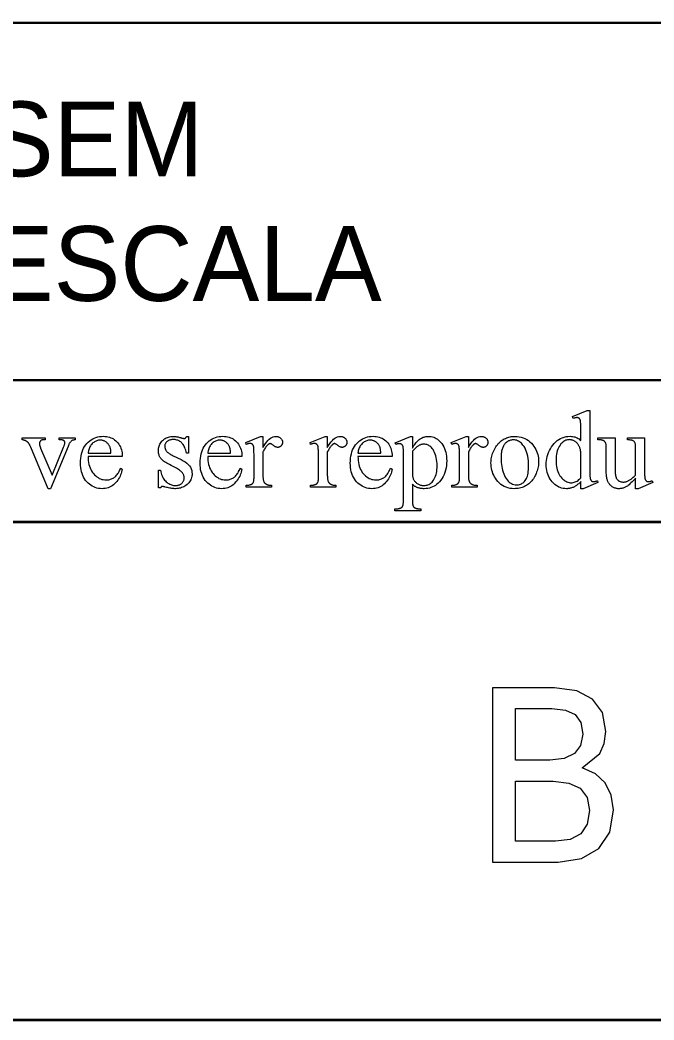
# Model space of a CAD drawing. Extents: x 0 to 297, y 0 to 210.
# Drawn here: x 179.79 to 192.5, y 0 to 20.07 of the extents above; entities that cross this region are included whole.
import ezdxf

# ---------------------------------------------------------------- set-up
doc = ezdxf.new("R2010")
doc.units = 0

msp = doc.modelspace()

# ---------------------------------------------------------------- linework, layer by layer
at = {"color": 7, "lineweight": 35}
for p, q in [((162, 20), (286.882111, 20.066713)), ((162, 12.832358), (286.882111, 12.899072)), ((10, 10), (287, 10)), ((97, 10), (287, 10)), ((296.999512, 0.000561), (0.00002, 0.000561))]:
    msp.add_line(p, q, dxfattribs=at)
at = {"color": 7, "lineweight": 13}
for points in [[(191.033966, 10.803456), (191.019516, 10.788743), (191.005112, 10.774884), (190.990784, 10.76188), (190.976517, 10.749729), (190.962326, 10.738433), (190.948181, 10.727992), (190.934113, 10.718405), (190.92012, 10.709672), (190.906174, 10.701793), (190.892303, 10.694769), (190.878342, 10.688501), (190.864182, 10.682895), (190.849792, 10.677947), (190.83519, 10.673658), (190.820374, 10.670031), (190.805344, 10.667062), (190.7901, 10.664753), (190.774628, 10.663103), (190.758957, 10.662114), (190.743057, 10.661784), (190.711029, 10.663141), (190.67981, 10.667213), (190.649414, 10.673999), (190.619858, 10.6835), (190.59111, 10.695715), (190.563187, 10.710645), (190.536087, 10.728289), (190.509796, 10.748648), (190.484344, 10.771721), (190.459717, 10.797508), (190.436691, 10.825427), (190.416107, 10.854892), (190.397934, 10.885902), (190.382187, 10.91846), (190.368866, 10.952564), (190.357971, 10.988215), (190.349487, 11.025413), (190.34343, 11.064156), (190.339798, 11.104446), (190.338593, 11.146283), (190.33992, 11.188531), (190.343948, 11.230054), (190.350647, 11.270852), (190.360046, 11.310926), (190.372116, 11.350275), (190.386856, 11.3889), (190.404297, 11.4268), (190.424408, 11.463976), (190.447205, 11.500427), (190.472687, 11.536153), (190.500275, 11.569749), (190.529404, 11.599809), (190.560059, 11.626331), (190.592255, 11.649319), (190.625992, 11.668769), (190.661255, 11.684683), (190.698059, 11.69706), (190.736389, 11.705901), (190.776276, 11.711205), (190.817673, 11.712974), (190.843399, 11.712141), (190.868195, 11.709642), (190.892105, 11.705479), (190.9151, 11.69965), (190.93718, 11.692156), (190.958359, 11.682995), (190.978622, 11.67217), (190.997986, 11.659678), (191.016434, 11.645522), (191.033966, 11.629701), (191.033966, 11.812469), (191.03389, 11.845119), (191.033646, 11.875151), (191.033234, 11.902566), (191.032669, 11.927364), (191.031937, 11.949545), (191.031052, 11.96911), (191.029999, 11.986055), (191.028778, 12.000385), (191.027405, 12.012097), (191.025864, 12.021193), (191.024139, 12.02873), (191.022247, 12.035771), (191.020172, 12.042314), (191.017899, 12.048359), (191.015442, 12.053907), (191.012817, 12.058958), (191.009995, 12.063511), (191.007004, 12.067566), (191.003815, 12.071124), (191.000443, 12.074184), (190.996902, 12.076856), (190.993179, 12.079247), (190.989288, 12.081355), (190.985214, 12.083182), (190.980972, 12.084729), (190.976563, 12.085995), (190.971985, 12.086979), (190.967224, 12.087682), (190.962296, 12.088103), (190.957184, 12.088243), (190.951385, 12.088071), (190.945206, 12.087552), (190.93866, 12.086687), (190.931747, 12.085476), (190.924469, 12.083918), (190.916824, 12.082015), (190.908813, 12.079765), (190.900421, 12.077169), (190.891678, 12.074228), (190.882568, 12.07094), (190.8685, 12.108792), (191.163742, 12.229917), (191.212418, 12.229917), (191.212418, 11.08464), (191.212494, 11.051173), (191.212738, 11.020421), (191.21315, 10.992384), (191.213715, 10.967062), (191.214447, 10.944453), (191.215332, 10.92456), (191.216385, 10.907381), (191.217606, 10.892916), (191.218979, 10.881166), (191.22052, 10.87213), (191.222244, 10.864684), (191.224152, 10.857703), (191.226273, 10.851188), (191.228577, 10.845137), (191.231064, 10.839551), (191.233765, 10.83443), (191.236649, 10.829774), (191.239731, 10.825583), (191.243011, 10.821858), (191.246475, 10.818598), (191.250107, 10.815721), (191.25386, 10.813147), (191.257721, 10.810876), (191.261703, 10.808908), (191.265808, 10.807241), (191.270035, 10.80588), (191.274384, 10.804819), (191.278839, 10.804062), (191.283417, 10.803608), (191.288116, 10.803456), (191.294159, 10.80364), (191.300568, 10.804193), (191.307388, 10.805111), (191.31459, 10.806398), (191.322174, 10.808053), (191.33017, 10.810076), (191.338531, 10.812466), (191.34729, 10.815223), (191.356445, 10.818349), (191.365982, 10.821842), (191.377884, 10.78399), (191.08371, 10.661784), (191.033966, 10.661784)], [(179.829926, 11.682693), (180.296051, 11.682693), (180.296051, 11.642678), (180.265762, 11.642678), (180.257538, 11.642472), (180.249695, 11.641856), (180.242264, 11.640829), (180.235229, 11.63939), (180.228592, 11.637541), (180.222351, 11.635281), (180.216522, 11.632609), (180.21109, 11.629527), (180.206055, 11.626034), (180.201416, 11.62213), (180.197205, 11.61788), (180.193436, 11.613348), (180.190109, 11.608536), (180.187225, 11.603442), (180.184784, 11.598067), (180.1828, 11.592411), (180.181244, 11.586473), (180.18013, 11.580256), (180.179474, 11.573756), (180.179245, 11.566975), (180.179474, 11.559264), (180.180161, 11.551272), (180.18129, 11.542999), (180.182877, 11.534445), (180.184921, 11.525609), (180.187424, 11.516492), (180.190369, 11.507094), (180.193787, 11.497415), (180.197647, 11.487454), (180.201965, 11.477213), (180.432312, 10.929989), (180.663742, 11.497761), (180.668472, 11.509582), (180.672699, 11.520818), (180.676437, 11.53147), (180.679672, 11.541539), (180.682404, 11.551023), (180.684647, 11.559924), (180.686386, 11.56824), (180.687622, 11.575973), (180.68837, 11.583121), (180.688629, 11.589686), (180.688538, 11.59266), (180.688278, 11.595526), (180.687836, 11.598284), (180.687241, 11.600933), (180.686462, 11.603475), (180.685501, 11.605908), (180.684387, 11.608233), (180.68309, 11.61045), (180.68161, 11.612559), (180.679962, 11.61456), (180.677521, 11.617702), (180.674957, 11.620638), (180.672241, 11.623368), (180.669418, 11.625894), (180.666443, 11.628213), (180.663361, 11.630327), (180.660141, 11.632236), (180.656784, 11.63394), (180.653305, 11.635438), (180.649689, 11.63673), (180.64563, 11.63786), (180.640823, 11.638871), (180.635254, 11.639764), (180.628922, 11.640536), (180.621841, 11.641191), (180.613998, 11.641726), (180.605408, 11.642142), (180.596039, 11.64244), (180.585938, 11.642618), (180.575073, 11.642678), (180.575073, 11.682693), (180.898422, 11.682693), (180.898422, 11.642678), (180.887527, 11.641672), (180.877319, 11.640386), (180.867798, 11.638817), (180.858978, 11.636968), (180.850845, 11.634837), (180.843399, 11.632425), (180.836655, 11.629733), (180.830597, 11.626759), (180.825226, 11.623504), (180.820557, 11.619967), (180.813065, 11.613046), (180.805725, 11.605259), (180.798523, 11.596607), (180.791489, 11.58709), (180.784607, 11.576708), (180.777863, 11.565461), (180.771271, 11.553349), (180.764847, 11.540371), (180.75856, 11.526528), (180.752426, 11.51182), (180.400955, 10.661784), (180.356613, 10.661784), (180.00296, 11.497761), (179.99823, 11.509111), (179.99353, 11.519801), (179.988892, 11.529832), (179.984283, 11.539203), (179.979721, 11.547915), (179.975189, 11.555965), (179.970718, 11.563357), (179.966278, 11.570089), (179.961899, 11.576162), (179.95755, 11.581575), (179.953094, 11.586576), (179.948425, 11.591416), (179.943497, 11.596094), (179.938339, 11.600609), (179.932938, 11.604961), (179.927307, 11.609153), (179.921432, 11.613181), (179.915329, 11.617047), (179.908981, 11.620751), (179.90239, 11.624293), (179.898361, 11.626229), (179.893616, 11.628143), (179.888153, 11.630035), (179.881973, 11.631907), (179.875092, 11.633756), (179.867477, 11.635584), (179.859161, 11.637389), (179.850128, 11.639174), (179.840393, 11.640937), (179.829926, 11.642678)], [(181.154739, 11.309585), (181.155609, 11.266413), (181.158676, 11.225143), (181.16391, 11.185779), (181.171341, 11.148316), (181.180954, 11.112758), (181.192764, 11.079102), (181.206741, 11.04735), (181.222916, 11.017502), (181.241257, 10.989556), (181.261795, 10.963514), (181.283813, 10.939679), (181.30658, 10.918352), (181.330093, 10.899534), (181.35437, 10.883226), (181.37941, 10.869427), (181.405197, 10.858136), (181.431747, 10.849355), (181.459061, 10.843081), (181.487122, 10.839318), (181.515945, 10.838064), (181.535156, 10.838599), (181.553864, 10.840205), (181.572052, 10.842882), (181.589752, 10.846629), (181.606918, 10.851447), (181.623596, 10.857336), (181.639755, 10.864295), (181.655411, 10.872325), (181.670563, 10.881425), (181.685196, 10.891597), (181.699341, 10.903066), (181.713028, 10.916059), (181.726257, 10.930578), (181.739014, 10.946622), (181.751297, 10.96419), (181.763123, 10.983284), (181.77449, 11.003901), (181.785385, 11.026045), (181.795807, 11.049713), (181.805786, 11.074905), (181.83931, 11.053276), (181.833893, 11.02391), (181.826767, 10.995071), (181.817886, 10.966764), (181.807297, 10.938987), (181.794968, 10.911739), (181.780914, 10.885021), (181.765121, 10.858833), (181.747589, 10.833176), (181.728348, 10.808047), (181.707367, 10.783449), (181.684967, 10.760333), (181.661469, 10.73965), (181.636871, 10.7214), (181.61116, 10.705584), (181.584351, 10.692201), (181.556442, 10.681251), (181.52742, 10.672734), (181.497299, 10.666651), (181.46608, 10.663001), (181.433746, 10.661784), (181.398575, 10.663174), (181.364441, 10.667343), (181.331314, 10.674292), (181.299225, 10.684019), (181.268158, 10.696527), (181.238113, 10.711813), (181.209106, 10.729878), (181.181122, 10.750724), (181.154175, 10.774349), (181.128235, 10.800753), (181.104095, 10.829504), (181.082489, 10.860169), (181.063431, 10.892748), (181.046906, 10.927242), (181.032928, 10.96365), (181.0215, 11.001971), (181.012604, 11.042208), (181.006256, 11.084358), (181.002441, 11.128423), (181.00116, 11.174401), (181.002472, 11.224111), (181.006378, 11.271583), (181.012894, 11.316814), (181.022018, 11.359809), (181.033752, 11.400564), (181.04808, 11.43908), (181.065018, 11.475358), (181.084564, 11.509398), (181.10672, 11.541198), (181.131485, 11.570761), (181.158203, 11.597781), (181.186264, 11.621957), (181.215668, 11.643289), (181.246384, 11.661777), (181.278427, 11.677421), (181.311813, 11.69022), (181.346512, 11.700174), (181.382553, 11.707285), (181.419922, 11.711552), (181.458633, 11.712974), (181.491348, 11.711876), (181.522873, 11.708583), (181.553207, 11.703094), (181.582352, 11.695411), (181.610306, 11.685532), (181.63707, 11.673457), (181.662643, 11.659186), (181.687042, 11.642721), (181.710236, 11.624061), (181.732239, 11.603205), (181.752579, 11.58051), (181.770782, 11.556334), (181.78685, 11.530676), (181.800766, 11.503536), (181.812546, 11.474915), (181.822174, 11.444812), (181.829666, 11.413228), (181.835022, 11.380162), (181.838226, 11.345614), (181.83931, 11.309585)], [(183.165192, 11.711892), (183.165192, 11.374474), (183.129501, 11.374474), (183.121048, 11.405252), (183.112137, 11.433997), (183.102753, 11.46071), (183.092896, 11.485389), (183.082596, 11.508035), (183.071808, 11.528647), (183.060577, 11.547228), (183.048859, 11.563774), (183.036697, 11.578287), (183.024063, 11.590768), (183.010834, 11.601658), (182.996918, 11.611402), (182.982285, 11.62), (182.966949, 11.627451), (182.950928, 11.633756), (182.934189, 11.638914), (182.916748, 11.642927), (182.898605, 11.645793), (182.879761, 11.647512), (182.860214, 11.648086), (182.845367, 11.647685), (182.8311, 11.646484), (182.817413, 11.644484), (182.804321, 11.641684), (182.791809, 11.638082), (182.779877, 11.63368), (182.768539, 11.628478), (182.757782, 11.622477), (182.747604, 11.615674), (182.738007, 11.608071), (182.729172, 11.599981), (182.721268, 11.591719), (182.714294, 11.583283), (182.708252, 11.574676), (182.703125, 11.565893), (182.698944, 11.556939), (182.695694, 11.547812), (182.693359, 11.53851), (182.691971, 11.529037), (182.691498, 11.51939), (182.691849, 11.507451), (182.692886, 11.495857), (182.694626, 11.484611), (182.697037, 11.473709), (182.700165, 11.463154), (182.703964, 11.452945), (182.708466, 11.443082), (182.713654, 11.433565), (182.719543, 11.424394), (182.726105, 11.415569), (182.733505, 11.406647), (182.742294, 11.397616), (182.752457, 11.388478), (182.764008, 11.379231), (182.776947, 11.369877), (182.79126, 11.360415), (182.806961, 11.350843), (182.824051, 11.341164), (182.842529, 11.331377), (182.862381, 11.321482), (183.020264, 11.244697), (183.061981, 11.222603), (183.099304, 11.199145), (183.132233, 11.174326), (183.160782, 11.148143), (183.184921, 11.120598), (183.204681, 11.09169), (183.220047, 11.061419), (183.231033, 11.029787), (183.23761, 10.996791), (183.239807, 10.962433), (183.238785, 10.935921), (183.235718, 10.910458), (183.230606, 10.886044), (183.223465, 10.862679), (183.214264, 10.840362), (183.203018, 10.819095), (183.189728, 10.798877), (183.174408, 10.779708), (183.157028, 10.761587), (183.137604, 10.744516), (183.116928, 10.728797), (183.095764, 10.714733), (183.074097, 10.702323), (183.051956, 10.691567), (183.029327, 10.682467), (183.00621, 10.675021), (182.982605, 10.66923), (182.958527, 10.665093), (182.933945, 10.662611), (182.908875, 10.661784), (182.890457, 10.662108), (182.871506, 10.663082), (182.852036, 10.664704), (182.832062, 10.666975), (182.811554, 10.669895), (182.790527, 10.673464), (182.768982, 10.677682), (182.746918, 10.682549), (182.724335, 10.688064), (182.701233, 10.694228), (182.694229, 10.696283), (182.687485, 10.698121), (182.681, 10.699743), (182.674759, 10.70115), (182.668793, 10.702339), (182.663086, 10.703313), (182.657639, 10.704069), (182.652435, 10.70461), (182.647507, 10.704935), (182.642838, 10.705043), (182.63797, 10.704762), (182.633316, 10.703918), (182.628891, 10.702512), (182.624664, 10.700544), (182.620667, 10.698013), (182.616882, 10.694921), (182.613312, 10.691265), (182.609955, 10.687047), (182.606827, 10.682267), (182.603912, 10.676925), (182.568222, 10.676925), (182.568222, 11.030565), (182.603912, 11.030565), (182.610504, 11.001031), (182.618225, 10.972988), (182.627045, 10.946438), (182.636963, 10.92138), (182.64798, 10.897815), (182.660095, 10.875742), (182.673325, 10.855162), (182.687653, 10.836074), (182.703094, 10.818479), (182.71962, 10.802375), (182.736908, 10.787786), (182.754623, 10.774733), (182.772736, 10.763215), (182.79126, 10.753233), (182.810196, 10.744787), (182.829544, 10.737876), (182.849304, 10.732501), (182.869476, 10.728662), (182.890045, 10.726358), (182.911041, 10.725591), (182.92569, 10.726028), (182.939789, 10.727343), (182.953339, 10.729533), (182.966324, 10.732598), (182.978775, 10.736541), (182.990662, 10.741359), (183.001999, 10.747052), (183.012787, 10.753623), (183.023026, 10.761068), (183.032715, 10.76939), (183.041641, 10.778329), (183.049652, 10.787624), (183.056702, 10.797276), (183.06282, 10.807285), (183.067993, 10.817651), (183.07222, 10.828374), (183.075516, 10.839454), (183.077866, 10.85089), (183.079285, 10.862683), (183.079758, 10.874834), (183.079224, 10.889521), (183.077652, 10.90373), (183.075027, 10.917465), (183.071365, 10.930724), (183.066635, 10.943507), (183.060867, 10.955814), (183.054047, 10.967646), (183.046188, 10.979001), (183.037262, 10.989881), (183.027298, 11.000284), (183.015762, 11.01072), (183.002151, 11.021698), (182.986435, 11.033216), (182.968643, 11.045274), (182.948761, 11.057873), (182.926788, 11.071012), (182.902725, 11.084693), (182.876587, 11.098914), (182.848358, 11.113677), (182.818039, 11.12898), (182.78775, 11.144402), (182.759644, 11.15952), (182.733688, 11.174336), (182.709885, 11.188849), (182.688263, 11.20306), (182.668793, 11.216968), (182.651489, 11.230573), (182.636353, 11.243875), (182.623367, 11.256874), (182.612549, 11.26957), (182.603302, 11.282224), (182.595032, 11.295526), (182.587738, 11.309477), (182.581406, 11.324077), (182.57605, 11.339326), (182.571671, 11.355223), (182.568268, 11.37177), (182.565842, 11.388965), (182.564377, 11.406809), (182.563889, 11.425303), (182.564728, 11.449344), (182.567245, 11.472585), (182.571442, 11.495025), (182.577301, 11.516665), (182.584839, 11.537505), (182.59407, 11.557545), (182.604965, 11.576784), (182.617523, 11.595223), (182.631775, 11.612862), (182.647705, 11.629701), (182.664963, 11.645317), (182.683197, 11.659289), (182.702423, 11.671618), (182.722626, 11.682303), (182.74382, 11.691344), (182.765991, 11.698742), (182.789154, 11.704494), (182.813293, 11.708605), (182.838425, 11.71107), (182.864532, 11.711892), (182.876465, 11.711643), (182.888901, 11.710897), (182.901825, 11.709654), (182.915237, 11.707912), (182.929153, 11.705673), (182.943573, 11.702938), (182.958481, 11.699704), (182.973892, 11.695972), (182.989807, 11.691744), (183.00621, 11.687018), (183.016876, 11.683936), (183.026794, 11.681178), (183.035995, 11.678745), (183.044449, 11.676636), (183.05217, 11.674851), (183.059158, 11.673391), (183.065414, 11.672256), (183.070923, 11.671445), (183.075714, 11.670959), (183.079758, 11.670796), (183.083145, 11.670872), (183.086365, 11.671099), (183.089447, 11.671477), (183.092377, 11.672008), (183.095169, 11.672688), (183.097794, 11.673522), (183.100266, 11.674505), (183.1026, 11.675641), (183.104767, 11.676929), (183.106781, 11.678367), (183.108765, 11.680064), (183.110809, 11.68213), (183.112915, 11.684564), (183.115097, 11.687365), (183.11734, 11.690533), (183.119644, 11.69407), (183.122009, 11.697973), (183.124435, 11.702246), (183.126938, 11.706885), (183.129501, 11.711892)], [(183.553436, 11.309585), (183.554321, 11.266413), (183.557373, 11.225143), (183.562622, 11.185779), (183.570053, 11.148316), (183.579666, 11.112758), (183.591461, 11.079102), (183.605438, 11.04735), (183.621613, 11.017502), (183.639969, 10.989556), (183.660507, 10.963514), (183.68251, 10.939679), (183.705276, 10.918352), (183.72879, 10.899534), (183.753082, 10.883226), (183.778107, 10.869427), (183.803909, 10.858136), (183.83046, 10.849355), (183.857758, 10.843081), (183.885834, 10.839318), (183.914642, 10.838064), (183.933868, 10.838599), (183.95256, 10.840205), (183.970764, 10.842882), (183.988449, 10.846629), (184.00563, 10.851447), (184.022293, 10.857336), (184.038452, 10.864295), (184.054108, 10.872325), (184.06926, 10.881425), (184.083893, 10.891597), (184.098053, 10.903066), (184.11174, 10.916059), (184.124954, 10.930578), (184.137711, 10.946622), (184.150009, 10.96419), (184.161835, 10.983284), (184.173187, 11.003901), (184.184082, 11.026045), (184.194519, 11.049713), (184.204483, 11.074905), (184.238007, 11.053276), (184.232605, 11.02391), (184.225464, 10.995071), (184.216599, 10.966764), (184.205994, 10.938987), (184.193665, 10.911739), (184.179611, 10.885021), (184.163818, 10.858833), (184.146301, 10.833176), (184.127045, 10.808047), (184.106064, 10.783449), (184.083664, 10.760333), (184.060165, 10.73965), (184.035568, 10.7214), (184.009857, 10.705584), (183.983047, 10.692201), (183.955139, 10.681251), (183.926117, 10.672734), (183.895996, 10.666651), (183.864777, 10.663001), (183.832458, 10.661784), (183.797287, 10.663174), (183.763138, 10.667343), (183.730011, 10.674292), (183.697922, 10.684019), (183.666855, 10.696527), (183.63681, 10.711813), (183.607803, 10.729878), (183.579819, 10.750724), (183.552872, 10.774349), (183.526947, 10.800753), (183.502792, 10.829504), (183.481201, 10.860169), (183.462128, 10.892748), (183.445618, 10.927242), (183.431641, 10.96365), (183.420197, 11.001971), (183.411301, 11.042208), (183.404953, 11.084358), (183.401138, 11.128423), (183.399872, 11.174401), (183.401169, 11.224111), (183.405075, 11.271583), (183.411591, 11.316814), (183.420715, 11.359809), (183.432449, 11.400564), (183.446777, 11.43908), (183.46373, 11.475358), (183.483276, 11.509398), (183.505432, 11.541198), (183.530182, 11.570761), (183.556915, 11.597781), (183.584976, 11.621957), (183.614365, 11.643289), (183.645081, 11.661777), (183.677124, 11.677421), (183.71051, 11.69022), (183.745224, 11.700174), (183.781265, 11.707285), (183.818634, 11.711552), (183.85733, 11.712974), (183.890045, 11.711876), (183.92157, 11.708583), (183.951904, 11.703094), (183.981049, 11.695411), (184.009003, 11.685532), (184.035767, 11.673457), (184.061356, 11.659186), (184.085739, 11.642721), (184.108932, 11.624061), (184.130936, 11.603205), (184.151291, 11.58051), (184.169495, 11.556334), (184.185547, 11.530676), (184.199463, 11.503536), (184.211243, 11.474915), (184.220871, 11.444812), (184.228378, 11.413228), (184.233719, 11.380162), (184.236938, 11.345614), (184.238007, 11.309585)], [(184.65979, 11.711892), (184.65979, 11.489109), (184.684723, 11.531438), (184.709793, 11.569311), (184.734985, 11.602729), (184.760315, 11.63169), (184.785767, 11.656197), (184.811356, 11.676247), (184.837082, 11.691842), (184.86293, 11.702981), (184.888901, 11.709664), (184.915009, 11.711892), (184.926697, 11.71153), (184.937973, 11.710443), (184.948853, 11.708632), (184.959305, 11.706096), (184.96936, 11.702835), (184.978989, 11.69885), (184.98822, 11.694139), (184.997025, 11.688705), (185.005432, 11.682547), (185.013428, 11.675663), (185.020813, 11.668303), (185.027435, 11.660717), (185.033279, 11.652904), (185.03833, 11.644862), (185.042618, 11.636595), (185.046127, 11.628099), (185.048859, 11.619378), (185.050797, 11.610429), (185.051971, 11.601253), (185.052353, 11.591849), (185.052078, 11.583543), (185.051239, 11.575497), (185.04982, 11.567711), (185.047852, 11.560184), (185.045319, 11.552916), (185.042236, 11.545908), (185.038574, 11.53916), (185.034363, 11.532671), (185.029572, 11.526442), (185.024231, 11.520472), (185.018509, 11.514924), (185.012558, 11.50996), (185.006393, 11.50558), (185.000015, 11.501784), (184.993408, 11.498572), (184.986603, 11.495944), (184.979568, 11.4939), (184.972321, 11.49244), (184.964859, 11.491564), (184.957184, 11.491272), (184.949524, 11.491645), (184.941681, 11.492764), (184.933655, 11.49463), (184.92543, 11.497242), (184.917038, 11.5006), (184.908447, 11.504704), (184.899689, 11.509554), (184.890747, 11.515151), (184.881607, 11.521494), (184.872284, 11.528583), (184.863129, 11.535672), (184.854446, 11.542015), (184.846252, 11.547611), (184.838547, 11.552462), (184.831329, 11.556566), (184.8246, 11.559924), (184.818359, 11.562535), (184.812592, 11.564402), (184.807327, 11.56552), (184.802536, 11.565893), (184.798615, 11.565678), (184.794617, 11.565028), (184.790558, 11.563947), (184.786438, 11.562433), (184.782257, 11.560486), (184.778015, 11.558107), (184.773697, 11.555295), (184.769318, 11.552051), (184.764862, 11.548374), (184.760361, 11.544264), (184.750595, 11.534823), (184.740768, 11.524236), (184.730865, 11.512502), (184.720901, 11.499621), (184.710876, 11.485595), (184.70079, 11.470421), (184.690643, 11.454102), (184.68042, 11.436636), (184.670135, 11.418024), (184.65979, 11.398266), (184.65979, 10.9235), (184.659988, 10.907462), (184.660599, 10.892224), (184.661636, 10.877787), (184.663071, 10.864149), (184.664917, 10.851312), (184.667175, 10.839275), (184.669846, 10.828038), (184.672928, 10.817602), (184.676422, 10.807966), (184.680328, 10.79913), (184.683365, 10.793388), (184.686813, 10.78784), (184.690704, 10.782487), (184.695038, 10.777328), (184.699799, 10.772365), (184.704987, 10.767595), (184.710617, 10.763021), (184.716675, 10.75864), (184.72316, 10.754456), (184.730072, 10.750464), (184.737534, 10.746766), (184.745605, 10.743457), (184.754318, 10.740537), (184.763641, 10.738007), (184.773605, 10.735865), (184.784195, 10.734113), (184.79541, 10.73275), (184.807251, 10.731777), (184.819717, 10.731193), (184.832825, 10.730998), (184.832825, 10.692065), (184.325607, 10.692065), (184.325607, 10.730998), (184.340363, 10.731236), (184.35434, 10.73195), (184.367523, 10.733139), (184.379944, 10.734805), (184.391571, 10.736946), (184.402435, 10.739563), (184.412506, 10.742657), (184.421814, 10.746225), (184.430328, 10.75027), (184.43808, 10.75479), (184.443329, 10.758457), (184.448242, 10.762534), (184.45285, 10.767022), (184.457108, 10.771921), (184.46106, 10.777231), (184.464691, 10.782952), (184.467987, 10.789084), (184.470963, 10.795627), (184.473602, 10.802581), (184.475937, 10.809945), (184.476959, 10.814304), (184.477875, 10.820024), (184.478683, 10.827108), (184.479385, 10.835555), (184.47998, 10.845364), (184.480469, 10.856535), (184.48085, 10.869069), (184.481125, 10.882966), (184.481277, 10.898226), (184.481339, 10.914848), (184.481339, 11.29877), (184.481262, 11.331977), (184.481064, 11.362383), (184.480713, 11.389987), (184.480209, 11.41479), (184.479584, 11.436793), (184.478806, 11.455995), (184.47789, 11.472395), (184.476837, 11.485994), (184.475647, 11.496793), (184.474304, 11.50479), (184.472778, 11.511209), (184.471024, 11.517271), (184.469025, 11.522976), (184.466782, 11.528323), (184.46431, 11.533315), (184.461594, 11.537949), (184.458633, 11.542226), (184.455444, 11.546146), (184.452026, 11.549709), (184.448349, 11.552916), (184.444473, 11.555793), (184.440414, 11.558367), (184.436172, 11.560637), (184.431747, 11.562606), (184.427124, 11.564271), (184.422333, 11.565634), (184.417358, 11.566694), (184.412186, 11.567451), (184.406845, 11.567905), (184.401306, 11.568056), (184.394516, 11.567894), (184.387558, 11.567408), (184.380417, 11.566597), (184.373108, 11.565461), (184.365616, 11.564001), (184.357971, 11.562217), (184.350128, 11.560108), (184.342133, 11.557674), (184.333954, 11.554916), (184.325607, 11.551834), (184.314789, 11.590768), (184.614365, 11.711892)], [(185.95105, 11.711892), (185.95105, 11.489109), (185.975998, 11.531438), (186.001068, 11.569311), (186.02626, 11.602729), (186.05159, 11.63169), (186.077057, 11.656197), (186.102631, 11.676247), (186.128357, 11.691842), (186.154205, 11.702981), (186.180176, 11.709664), (186.206284, 11.711892), (186.217972, 11.71153), (186.229248, 11.710443), (186.240128, 11.708632), (186.25058, 11.706096), (186.26062, 11.702835), (186.270264, 11.69885), (186.279495, 11.694139), (186.2883, 11.688705), (186.296707, 11.682547), (186.304703, 11.675663), (186.312103, 11.668303), (186.31871, 11.660717), (186.324554, 11.652904), (186.32962, 11.644862), (186.333893, 11.636595), (186.337402, 11.628099), (186.340134, 11.619378), (186.342072, 11.610429), (186.343246, 11.601253), (186.343628, 11.591849), (186.343353, 11.583543), (186.342514, 11.575497), (186.341095, 11.567711), (186.339127, 11.560184), (186.336609, 11.552916), (186.333511, 11.545908), (186.329849, 11.53916), (186.325638, 11.532671), (186.320862, 11.526442), (186.315521, 11.520472), (186.309784, 11.514924), (186.303833, 11.50996), (186.297668, 11.50558), (186.29129, 11.501784), (186.284698, 11.498572), (186.277878, 11.495944), (186.270844, 11.4939), (186.263611, 11.49244), (186.256134, 11.491564), (186.248459, 11.491272), (186.240799, 11.491645), (186.232956, 11.492764), (186.224915, 11.49463), (186.216705, 11.497242), (186.208313, 11.5006), (186.199738, 11.504704), (186.190964, 11.509554), (186.182022, 11.515151), (186.172882, 11.521494), (186.163574, 11.528583), (186.154404, 11.535672), (186.145721, 11.542015), (186.137527, 11.547611), (186.129822, 11.552462), (186.122604, 11.556566), (186.115875, 11.559924), (186.109634, 11.562535), (186.103867, 11.564402), (186.098602, 11.56552), (186.093811, 11.565893), (186.08989, 11.565678), (186.085892, 11.565028), (186.081833, 11.563947), (186.077713, 11.562433), (186.073532, 11.560486), (186.06929, 11.558107), (186.064972, 11.555295), (186.060593, 11.552051), (186.056152, 11.548374), (186.051636, 11.544264), (186.04187, 11.534823), (186.032043, 11.524236), (186.022141, 11.512502), (186.012177, 11.499621), (186.002151, 11.485595), (185.992065, 11.470421), (185.981903, 11.454102), (185.971695, 11.436636), (185.961411, 11.418024), (185.95105, 11.398266), (185.95105, 10.9235), (185.951263, 10.907462), (185.951874, 10.892224), (185.952911, 10.877787), (185.954346, 10.864149), (185.956192, 10.851312), (185.95845, 10.839275), (185.961121, 10.828038), (185.964203, 10.817602), (185.967697, 10.807966), (185.971603, 10.79913), (185.97464, 10.793388), (185.978088, 10.78784), (185.981995, 10.782487), (185.986313, 10.777328), (185.991074, 10.772365), (185.996262, 10.767595), (186.001892, 10.763021), (186.007935, 10.75864), (186.014435, 10.754456), (186.021347, 10.750464), (186.028809, 10.746766), (186.03688, 10.743457), (186.045593, 10.740537), (186.054916, 10.738007), (186.06488, 10.735865), (186.07547, 10.734113), (186.086685, 10.73275), (186.098526, 10.731777), (186.110992, 10.731193), (186.124084, 10.730998), (186.124084, 10.692065), (185.616882, 10.692065), (185.616882, 10.730998), (185.631638, 10.731236), (185.645599, 10.73195), (185.658798, 10.733139), (185.671219, 10.734805), (185.682861, 10.736946), (185.69371, 10.739563), (185.703796, 10.742657), (185.713089, 10.746225), (185.721619, 10.75027), (185.729355, 10.75479), (185.734604, 10.758457), (185.739517, 10.762534), (185.74411, 10.767022), (185.748383, 10.771921), (185.752335, 10.777231), (185.755966, 10.782952), (185.759262, 10.789084), (185.762238, 10.795627), (185.764877, 10.802581), (185.767212, 10.809945), (185.768234, 10.814304), (185.76915, 10.820024), (185.769958, 10.827108), (185.77066, 10.835555), (185.771271, 10.845364), (185.771744, 10.856535), (185.772125, 10.869069), (185.7724, 10.882966), (185.772552, 10.898226), (185.772614, 10.914848), (185.772614, 11.29877), (185.772552, 11.331977), (185.772339, 11.362383), (185.771973, 11.389987), (185.771484, 11.41479), (185.770859, 11.436793), (185.770081, 11.455995), (185.769165, 11.472395), (185.768112, 11.485994), (185.766922, 11.496793), (185.765579, 11.50479), (185.764069, 11.511209), (185.762299, 11.517271), (185.7603, 11.522976), (185.758057, 11.528323), (185.755585, 11.533315), (185.752869, 11.537949), (185.749908, 11.542226), (185.746719, 11.546146), (185.743301, 11.549709), (185.739624, 11.552916), (185.735748, 11.555793), (185.731689, 11.558367), (185.727448, 11.560637), (185.723022, 11.562606), (185.718414, 11.564271), (185.713608, 11.565634), (185.708633, 11.566694), (185.703461, 11.567451), (185.69812, 11.567905), (185.692581, 11.568056), (185.685791, 11.567894), (185.678833, 11.567408), (185.671692, 11.566597), (185.664383, 11.565461), (185.656891, 11.564001), (185.649246, 11.562217), (185.641418, 11.560108), (185.633408, 11.557674), (185.625229, 11.554916), (185.616882, 11.551834), (185.606064, 11.590768), (185.90564, 11.711892)], [(186.565338, 11.309585), (186.566208, 11.266413), (186.569275, 11.225143), (186.574509, 11.185779), (186.58194, 11.148316), (186.591553, 11.112758), (186.603363, 11.079102), (186.61734, 11.04735), (186.633514, 11.017502), (186.651855, 10.989556), (186.672394, 10.963514), (186.694412, 10.939679), (186.717178, 10.918352), (186.740692, 10.899534), (186.764969, 10.883226), (186.790009, 10.869427), (186.815796, 10.858136), (186.842346, 10.849355), (186.869659, 10.843081), (186.89772, 10.839318), (186.926544, 10.838064), (186.945755, 10.838599), (186.964462, 10.840205), (186.982651, 10.842882), (187.000336, 10.846629), (187.017517, 10.851447), (187.034195, 10.857336), (187.050354, 10.864295), (187.06601, 10.872325), (187.081161, 10.881425), (187.095795, 10.891597), (187.109955, 10.903066), (187.123627, 10.916059), (187.136856, 10.930578), (187.149612, 10.946622), (187.161896, 10.96419), (187.173721, 10.983284), (187.185089, 11.003901), (187.195984, 11.026045), (187.206421, 11.049713), (187.216385, 11.074905), (187.249908, 11.053276), (187.244492, 11.02391), (187.237366, 10.995071), (187.228485, 10.966764), (187.217896, 10.938987), (187.205566, 10.911739), (187.191498, 10.885021), (187.17572, 10.858833), (187.158188, 10.833176), (187.138947, 10.808047), (187.117966, 10.783449), (187.095566, 10.760333), (187.072067, 10.73965), (187.04747, 10.7214), (187.021759, 10.705584), (186.994949, 10.692201), (186.967041, 10.681251), (186.938019, 10.672734), (186.907898, 10.666651), (186.876678, 10.663001), (186.84436, 10.661784), (186.809174, 10.663174), (186.775024, 10.667343), (186.741913, 10.674292), (186.709824, 10.684019), (186.678757, 10.696527), (186.648712, 10.711813), (186.619705, 10.729878), (186.591721, 10.750724), (186.564758, 10.774349), (186.538834, 10.800753), (186.514694, 10.829504), (186.493088, 10.860169), (186.47403, 10.892748), (186.45752, 10.927242), (186.443527, 10.96365), (186.432098, 11.001971), (186.423203, 11.042208), (186.41684, 11.084358), (186.41304, 11.128423), (186.411758, 11.174401), (186.413071, 11.224111), (186.416977, 11.271583), (186.423492, 11.316814), (186.432617, 11.359809), (186.444336, 11.400564), (186.458679, 11.43908), (186.475616, 11.475358), (186.495163, 11.509398), (186.517319, 11.541198), (186.542084, 11.570761), (186.568817, 11.597781), (186.596863, 11.621957), (186.626251, 11.643289), (186.656982, 11.661777), (186.689026, 11.677421), (186.722412, 11.69022), (186.757111, 11.700174), (186.793152, 11.707285), (186.830521, 11.711552), (186.869232, 11.712974), (186.901947, 11.711876), (186.933472, 11.708583), (186.963806, 11.703094), (186.99295, 11.695411), (187.020905, 11.685532), (187.047668, 11.673457), (187.073242, 11.659186), (187.097626, 11.642721), (187.120834, 11.624061), (187.142838, 11.603205), (187.163177, 11.58051), (187.181381, 11.556334), (187.197449, 11.530676), (187.211365, 11.503536), (187.223145, 11.474915), (187.232773, 11.444812), (187.240265, 11.413228), (187.245621, 11.380162), (187.24884, 11.345614), (187.249908, 11.309585)], [(187.310471, 11.584278), (187.615448, 11.707566), (187.65654, 11.707566), (187.65654, 11.476131), (187.671906, 11.501519), (187.687271, 11.525338), (187.702652, 11.547589), (187.718048, 11.568273), (187.733459, 11.587388), (187.748871, 11.604935), (187.764297, 11.620914), (187.779739, 11.635324), (187.795181, 11.648167), (187.810638, 11.659441), (187.826187, 11.669407), (187.841904, 11.678324), (187.857773, 11.686191), (187.87381, 11.693009), (187.889999, 11.698779), (187.906357, 11.7035), (187.922882, 11.707171), (187.93956, 11.709794), (187.956406, 11.711368), (187.973404, 11.711892), (188.002762, 11.710724), (188.031113, 11.70722), (188.058472, 11.70138), (188.084839, 11.693205), (188.110214, 11.682693), (188.134583, 11.669845), (188.157974, 11.654661), (188.180359, 11.637141), (188.201752, 11.617285), (188.222153, 11.595094), (188.245361, 11.565678), (188.266144, 11.534531), (188.28447, 11.501655), (188.300354, 11.467047), (188.313797, 11.43071), (188.324799, 11.392642), (188.333359, 11.352844), (188.339462, 11.311316), (188.343124, 11.268057), (188.34436, 11.223067), (188.34288, 11.172692), (188.33847, 11.124091), (188.331116, 11.077264), (188.320816, 11.032209), (188.307587, 10.988929), (188.291397, 10.947422), (188.272278, 10.907689), (188.250214, 10.869729), (188.22522, 10.833543), (188.197266, 10.79913), (188.172424, 10.773035), (188.146317, 10.749686), (188.118958, 10.729084), (188.090332, 10.711229), (188.060471, 10.696121), (188.029343, 10.68376), (187.996964, 10.674146), (187.963333, 10.667278), (187.928436, 10.663157), (187.892303, 10.661784), (187.876511, 10.662011), (187.861145, 10.662692), (187.846222, 10.663828), (187.831741, 10.665418), (187.817673, 10.667461), (187.804047, 10.66996), (187.790863, 10.672913), (187.778091, 10.676319), (187.765762, 10.68018), (187.753876, 10.684495), (187.745117, 10.688064), (187.73613, 10.692282), (187.726944, 10.697148), (187.717529, 10.702663), (187.707901, 10.708828), (187.698059, 10.715641), (187.688004, 10.723104), (187.677734, 10.731215), (187.667236, 10.739974), (187.65654, 10.749383), (187.65654, 10.447653), (187.656662, 10.428062), (187.657043, 10.409953), (187.657654, 10.393325), (187.658524, 10.37818), (187.659653, 10.364514), (187.661011, 10.352332), (187.662628, 10.341631), (187.66449, 10.332412), (187.666611, 10.324674), (187.668976, 10.318418), (187.671646, 10.313015), (187.674683, 10.30784), (187.678085, 10.302893), (187.68187, 10.298172), (187.686005, 10.293678), (187.690521, 10.289412), (187.695389, 10.285373), (187.700638, 10.281561), (187.706253, 10.277975), (187.712234, 10.274617), (187.718903, 10.271535), (187.726578, 10.268778), (187.73526, 10.266344), (187.744934, 10.264235), (187.75563, 10.262451), (187.767319, 10.260991), (187.780029, 10.259855), (187.793732, 10.259045), (187.808441, 10.258557), (187.824158, 10.258395), (187.824158, 10.218381), (187.305054, 10.218381), (187.305054, 10.258395), (187.332092, 10.258395), (187.343811, 10.258428), (187.355194, 10.258958), (187.366226, 10.259985), (187.376907, 10.26151), (187.387253, 10.263533), (187.397247, 10.266052), (187.406891, 10.26907), (187.416199, 10.272584), (187.42514, 10.276597), (187.433746, 10.281106), (187.437775, 10.283631), (187.441605, 10.286448), (187.445251, 10.289558), (187.448715, 10.292959), (187.451996, 10.296653), (187.455109, 10.300638), (187.458023, 10.304914), (187.460754, 10.309484), (187.463287, 10.314345), (187.465652, 10.319499), (187.467819, 10.325614), (187.469742, 10.333363), (187.471451, 10.342745), (187.472931, 10.35376), (187.474182, 10.366407), (187.475189, 10.380688), (187.475983, 10.396602), (187.476563, 10.414149), (187.476898, 10.433329), (187.47702, 10.454142), (187.47702, 11.390696), (187.476929, 11.409243), (187.476669, 11.426384), (187.476227, 11.44212), (187.475632, 11.456449), (187.474854, 11.469373), (187.473892, 11.48089), (187.472778, 11.491002), (187.471481, 11.499707), (187.470001, 11.507008), (187.468353, 11.512901), (187.466522, 11.517962), (187.464493, 11.522764), (187.46225, 11.527307), (187.459793, 11.53159), (187.457138, 11.535612), (187.454285, 11.539376), (187.451218, 11.54288), (187.447937, 11.546124), (187.444458, 11.549109), (187.440781, 11.551834), (187.436859, 11.5543), (187.432678, 11.556506), (187.428207, 11.558453), (187.423477, 11.560141), (187.418472, 11.561567), (187.413208, 11.562736), (187.407669, 11.563644), (187.401855, 11.564293), (187.395767, 11.564682), (187.38942, 11.564812), (187.384079, 11.564661), (187.378464, 11.564206), (187.372574, 11.56345), (187.366394, 11.562389), (187.35994, 11.561027), (187.35321, 11.559361), (187.346191, 11.557393), (187.338882, 11.555122), (187.331299, 11.552548), (187.323441, 11.549671)], [(188.779099, 11.711892), (188.779099, 11.489109), (188.804047, 11.531438), (188.829117, 11.569311), (188.854309, 11.602729), (188.879639, 11.63169), (188.90509, 11.656197), (188.930679, 11.676247), (188.956406, 11.691842), (188.982239, 11.702981), (189.008224, 11.709664), (189.034332, 11.711892), (189.046021, 11.71153), (189.057297, 11.710443), (189.068176, 11.708632), (189.078629, 11.706096), (189.088669, 11.702835), (189.098312, 11.69885), (189.107529, 11.694139), (189.116348, 11.688705), (189.124756, 11.682547), (189.132751, 11.675663), (189.140137, 11.668303), (189.146759, 11.660717), (189.152603, 11.652904), (189.157654, 11.644862), (189.161942, 11.636595), (189.165451, 11.628099), (189.168167, 11.619378), (189.17012, 11.610429), (189.171295, 11.601253), (189.171677, 11.591849), (189.171402, 11.583543), (189.170547, 11.575497), (189.169144, 11.567711), (189.167175, 11.560184), (189.164642, 11.552916), (189.16156, 11.545908), (189.157898, 11.53916), (189.153687, 11.532671), (189.148895, 11.526442), (189.143555, 11.520472), (189.137833, 11.514924), (189.131882, 11.50996), (189.125717, 11.50558), (189.119339, 11.501784), (189.112732, 11.498572), (189.105927, 11.495944), (189.098892, 11.4939), (189.091644, 11.49244), (189.084183, 11.491564), (189.076508, 11.491272), (189.068848, 11.491645), (189.061005, 11.492764), (189.052963, 11.49463), (189.044754, 11.497242), (189.036362, 11.5006), (189.027771, 11.504704), (189.019012, 11.509554), (189.010071, 11.515151), (189.000931, 11.521494), (188.991608, 11.528583), (188.982452, 11.535672), (188.97377, 11.542015), (188.965576, 11.547611), (188.95787, 11.552462), (188.950653, 11.556566), (188.943924, 11.559924), (188.937668, 11.562535), (188.931915, 11.564402), (188.926636, 11.56552), (188.92186, 11.565893), (188.917938, 11.565678), (188.91394, 11.565028), (188.909882, 11.563947), (188.905762, 11.562433), (188.901581, 11.560486), (188.897324, 11.558107), (188.893021, 11.555295), (188.888641, 11.552051), (188.884186, 11.548374), (188.879684, 11.544264), (188.869919, 11.534823), (188.860077, 11.524236), (188.850189, 11.512502), (188.840225, 11.499621), (188.8302, 11.485595), (188.820114, 11.470421), (188.809952, 11.454102), (188.799744, 11.436636), (188.789459, 11.418024), (188.779099, 11.398266), (188.779099, 10.9235), (188.779312, 10.907462), (188.779922, 10.892224), (188.78096, 10.877787), (188.782394, 10.864149), (188.784241, 10.851312), (188.786499, 10.839275), (188.789169, 10.828038), (188.792252, 10.817602), (188.795746, 10.807966), (188.799652, 10.79913), (188.802673, 10.793388), (188.806137, 10.78784), (188.810028, 10.782487), (188.814362, 10.777328), (188.819122, 10.772365), (188.82431, 10.767595), (188.829926, 10.763021), (188.835983, 10.75864), (188.842484, 10.754456), (188.849396, 10.750464), (188.856857, 10.746766), (188.864929, 10.743457), (188.873627, 10.740537), (188.882965, 10.738007), (188.892929, 10.735865), (188.903519, 10.734113), (188.914734, 10.73275), (188.926575, 10.731777), (188.939041, 10.731193), (188.952133, 10.730998), (188.952133, 10.692065), (188.444931, 10.692065), (188.444931, 10.730998), (188.459686, 10.731236), (188.473648, 10.73195), (188.486847, 10.733139), (188.499268, 10.734805), (188.510895, 10.736946), (188.521759, 10.739563), (188.53183, 10.742657), (188.541138, 10.746225), (188.549652, 10.75027), (188.557404, 10.75479), (188.562653, 10.758457), (188.567566, 10.762534), (188.572159, 10.767022), (188.576431, 10.771921), (188.580383, 10.777231), (188.584, 10.782952), (188.587311, 10.789084), (188.590271, 10.795627), (188.592926, 10.802581), (188.595245, 10.809945), (188.596283, 10.814304), (188.597198, 10.820024), (188.598007, 10.827108), (188.598709, 10.835555), (188.599304, 10.845364), (188.599792, 10.856535), (188.600174, 10.869069), (188.600449, 10.882966), (188.600601, 10.898226), (188.600662, 10.914848), (188.600662, 11.29877), (188.600586, 11.331977), (188.600372, 11.362383), (188.600021, 11.389987), (188.599533, 11.41479), (188.598907, 11.436793), (188.598129, 11.455995), (188.597214, 11.472395), (188.596161, 11.485994), (188.594971, 11.496793), (188.593628, 11.50479), (188.592102, 11.511209), (188.590347, 11.517271), (188.588348, 11.522976), (188.586105, 11.528323), (188.583633, 11.533315), (188.580917, 11.537949), (188.577957, 11.542226), (188.574768, 11.546146), (188.57135, 11.549709), (188.567673, 11.552916), (188.563797, 11.555793), (188.559738, 11.558367), (188.555496, 11.560637), (188.551071, 11.562606), (188.546448, 11.564271), (188.541656, 11.565634), (188.536682, 11.566694), (188.531509, 11.567451), (188.526169, 11.567905), (188.52063, 11.568056), (188.51384, 11.567894), (188.506866, 11.567408), (188.499741, 11.566597), (188.492432, 11.565461), (188.48494, 11.564001), (188.477295, 11.562217), (188.469452, 11.560108), (188.461456, 11.557674), (188.453278, 11.554916), (188.444931, 11.551834), (188.434113, 11.590768), (188.733688, 11.711892)], [(189.711334, 11.711892), (189.755432, 11.710183), (189.79776, 11.705057), (189.838318, 11.696514), (189.877106, 11.684552), (189.914108, 11.669174), (189.949341, 11.650378), (189.982803, 11.628164), (190.014496, 11.602533), (190.044403, 11.573485), (190.07254, 11.541019), (190.094528, 11.511388), (190.114197, 11.48089), (190.131561, 11.449528), (190.146606, 11.417299), (190.159332, 11.384207), (190.169739, 11.350248), (190.177841, 11.315425), (190.183624, 11.279737), (190.187103, 11.243183), (190.188263, 11.205764), (190.187622, 11.179127), (190.185715, 11.152426), (190.18251, 11.125659), (190.178055, 11.098828), (190.172302, 11.071932), (190.165283, 11.044971), (190.156998, 11.017944), (190.14743, 10.990854), (190.136581, 10.963698), (190.124451, 10.936478), (190.111206, 10.909895), (190.097, 10.884653), (190.081833, 10.860753), (190.065704, 10.838194), (190.048615, 10.816975), (190.030563, 10.797097), (190.011536, 10.778562), (189.991562, 10.761366), (189.970627, 10.745511), (189.948715, 10.730998), (189.926071, 10.717848), (189.902924, 10.706081), (189.879272, 10.695699), (189.855103, 10.686701), (189.830429, 10.679088), (189.805252, 10.672858), (189.779556, 10.668014), (189.753357, 10.664553), (189.726654, 10.662477), (189.699432, 10.661784), (189.655579, 10.663568), (189.613571, 10.668921), (189.573395, 10.677844), (189.535049, 10.690335), (189.49855, 10.706395), (189.463898, 10.726024), (189.431061, 10.749221), (189.400085, 10.775988), (189.370941, 10.806323), (189.343628, 10.840227), (189.322464, 10.870659), (189.303528, 10.901827), (189.286819, 10.933731), (189.272339, 10.96637), (189.260086, 10.999743), (189.250061, 11.033854), (189.242264, 11.068698), (189.236694, 11.104279), (189.233353, 11.140594), (189.232239, 11.177646), (189.23291, 11.204883), (189.23494, 11.232087), (189.238327, 11.259258), (189.243057, 11.286398), (189.249146, 11.313505), (189.256577, 11.34058), (189.265366, 11.367622), (189.275497, 11.394632), (189.286987, 11.421609), (189.299835, 11.448554), (189.313782, 11.47478), (189.328583, 11.499599), (189.344238, 11.523013), (189.360748, 11.545021), (189.378098, 11.565623), (189.396317, 11.58482), (189.41539, 11.60261), (189.435318, 11.618994), (189.4561, 11.633972), (189.477737, 11.647545), (189.499924, 11.659771), (189.522369, 11.67071), (189.54509, 11.680362), (189.568054, 11.688727), (189.591293, 11.695806), (189.614777, 11.701596), (189.638519, 11.7061), (189.662537, 11.709318), (189.686798, 11.711248)], [(189.677811, 11.641597), (189.666336, 11.641256), (189.654861, 11.640234), (189.643372, 11.638531), (189.631866, 11.636146), (189.620346, 11.63308), (189.608826, 11.629333), (189.59729, 11.624904), (189.585754, 11.619794), (189.574188, 11.614003), (189.562622, 11.607531), (189.551285, 11.600204), (189.540375, 11.591849), (189.529907, 11.582467), (189.519897, 11.572058), (189.510315, 11.560621), (189.501175, 11.548158), (189.492493, 11.534666), (189.484238, 11.520147), (189.47644, 11.504601), (189.469086, 11.488028), (189.462296, 11.470454), (189.456238, 11.451906), (189.450882, 11.432386), (189.446243, 11.411892), (189.442322, 11.390425), (189.439102, 11.367985), (189.4366, 11.34457), (189.434814, 11.320184), (189.433746, 11.294823), (189.433395, 11.268489), (189.43425, 11.225825), (189.436829, 11.184351), (189.441132, 11.144066), (189.447144, 11.104971), (189.454895, 11.067065), (189.46434, 11.03035), (189.475525, 10.994823), (189.488419, 10.960486), (189.503036, 10.92734), (189.519379, 10.895382), (189.537109, 10.865587), (189.555939, 10.838929), (189.575867, 10.815407), (189.596893, 10.795021), (189.619003, 10.777772), (189.642212, 10.763659), (189.666504, 10.752682), (189.691895, 10.744841), (189.718369, 10.740136), (189.745941, 10.738568), (189.766556, 10.739433), (189.786423, 10.742029), (189.805573, 10.746355), (189.823975, 10.752411), (189.841644, 10.760198), (189.858582, 10.769715), (189.874786, 10.780962), (189.890244, 10.79394), (189.904984, 10.808648), (189.918976, 10.825087), (189.931915, 10.843634), (189.943497, 10.864668), (189.95372, 10.88819), (189.962585, 10.914199), (189.970078, 10.942696), (189.976212, 10.97368), (189.980972, 11.007152), (189.984375, 11.043111), (189.98642, 11.081557), (189.987106, 11.122491), (189.985962, 11.174142), (189.982559, 11.223543), (189.976883, 11.270696), (189.968933, 11.315598), (189.95871, 11.358252), (189.946228, 11.398655), (189.931458, 11.43681), (189.914429, 11.472714), (189.895126, 11.50637), (189.87355, 11.537775), (189.857773, 11.557502), (189.841156, 11.575151), (189.823685, 11.590724), (189.805374, 11.604221), (189.786224, 11.615642), (189.76622, 11.624985), (189.745392, 11.632253), (189.723709, 11.637444), (189.701172, 11.640558)], [(191.033966, 10.87916), (191.033966, 11.389614), (191.03241, 11.404192), (191.030334, 11.41851), (191.02774, 11.43257), (191.024628, 11.446369), (191.020996, 11.459909), (191.016846, 11.47319), (191.012161, 11.486211), (191.006973, 11.498972), (191.001266, 11.511474), (190.995041, 11.523716), (190.988342, 11.535531), (190.981216, 11.546752), (190.973663, 11.557377), (190.965714, 11.567408), (190.957321, 11.576843), (190.948517, 11.585685), (190.939285, 11.593931), (190.929626, 11.601583), (190.919556, 11.608639), (190.909058, 11.615101), (190.898376, 11.620956), (190.887756, 11.626196), (190.877182, 11.630819), (190.866669, 11.634827), (190.856201, 11.638217), (190.845795, 11.640991), (190.835434, 11.643148), (190.825134, 11.64469), (190.814896, 11.645615), (190.804703, 11.645923), (190.785873, 11.645068), (190.767456, 11.642505), (190.749451, 11.638233), (190.731857, 11.632253), (190.714661, 11.624563), (190.697891, 11.615166), (190.681534, 11.604058), (190.665573, 11.591244), (190.65004, 11.576719), (190.634903, 11.560486), (190.616211, 11.536953), (190.599472, 11.511344), (190.584717, 11.483659), (190.57193, 11.453897), (190.561096, 11.422058), (190.552246, 11.388144), (190.545349, 11.352152), (190.540436, 11.314084), (190.537476, 11.27394), (190.536499, 11.231719), (190.537445, 11.18905), (190.540298, 11.148424), (190.545059, 11.109842), (190.551727, 11.073305), (190.560287, 11.038812), (190.570755, 11.006362), (190.58313, 10.975957), (190.597397, 10.947596), (190.613586, 10.921278), (190.631668, 10.897004), (190.650909, 10.874915), (190.670593, 10.855151), (190.690704, 10.837712), (190.711258, 10.822598), (190.732239, 10.809811), (190.753662, 10.799347), (190.775497, 10.791209), (190.797775, 10.785397), (190.820496, 10.781908), (190.843628, 10.780746), (190.863251, 10.78173), (190.882736, 10.784682), (190.9021, 10.789603), (190.921326, 10.796492), (190.94043, 10.805349), (190.959396, 10.816175), (190.978226, 10.828969), (190.996948, 10.843731), (191.015518, 10.860461)], [(192.310104, 11.682693), (192.310104, 11.082477), (192.310181, 11.049421), (192.310425, 11.019037), (192.310837, 10.991324), (192.311401, 10.966283), (192.312134, 10.943913), (192.313019, 10.924213), (192.314087, 10.907186), (192.315292, 10.89283), (192.316681, 10.881145), (192.318222, 10.87213), (192.319931, 10.864684), (192.321854, 10.857703), (192.323959, 10.851188), (192.326263, 10.845137), (192.328766, 10.839551), (192.331451, 10.83443), (192.334335, 10.829774), (192.337418, 10.825583), (192.340698, 10.821858), (192.344177, 10.818598), (192.347809, 10.815721), (192.351547, 10.813147), (192.355408, 10.810876), (192.359406, 10.808908), (192.363495, 10.807241), (192.367722, 10.80588), (192.37207, 10.804819), (192.376526, 10.804062), (192.381104, 10.803608), (192.385803, 10.803456), (192.392593, 10.80364), (192.399567, 10.804193), (192.406708, 10.805111), (192.414017, 10.806398), (192.421494, 10.808053), (192.429153, 10.810076), (192.436981, 10.812466), (192.444992, 10.815223), (192.453156, 10.818349), (192.461517, 10.821842), (192.476654, 10.78399), (192.180328, 10.661784), (192.131668, 10.661784), (192.131668, 10.87159), (192.10675, 10.844932), (192.083038, 10.820328), (192.060547, 10.797779), (192.039261, 10.777286), (192.019196, 10.758846), (192.000336, 10.742462), (191.982681, 10.728132), (191.966248, 10.715858), (191.951019, 10.705638), (191.936996, 10.697473), (191.923508, 10.690692), (191.909882, 10.684625), (191.896088, 10.679272), (191.882141, 10.674632), (191.868057, 10.670706), (191.853806, 10.667494), (191.839417, 10.664996), (191.824875, 10.663212), (191.810181, 10.662141), (191.795319, 10.661784), (191.7789, 10.662266), (191.762909, 10.663709), (191.74736, 10.666116), (191.732254, 10.669484), (191.71759, 10.673816), (191.703384, 10.67911), (191.689606, 10.685366), (191.67627, 10.692584), (191.663391, 10.700766), (191.650955, 10.709909), (191.639099, 10.71981), (191.628006, 10.730263), (191.617645, 10.741267), (191.608032, 10.752822), (191.599182, 10.76493), (191.591064, 10.777588), (191.583679, 10.790798), (191.577057, 10.80456), (191.571182, 10.818873), (191.566055, 10.833738), (191.561539, 10.849505), (191.557495, 10.866529), (191.553925, 10.884805), (191.550827, 10.904336), (191.548218, 10.925122), (191.546066, 10.947163), (191.544403, 10.970457), (191.543213, 10.995007), (191.542496, 11.020811), (191.542267, 11.047869), (191.542267, 11.490191), (191.542114, 11.503818), (191.541656, 11.516579), (191.540894, 11.528475), (191.539841, 11.539506), (191.538483, 11.549671), (191.536804, 11.558972), (191.534851, 11.567408), (191.532562, 11.574978), (191.529999, 11.581683), (191.527115, 11.587523), (191.523941, 11.592806), (191.520477, 11.59784), (191.516724, 11.602626), (191.512665, 11.607162), (191.508331, 11.61145), (191.503693, 11.61549), (191.498764, 11.619281), (191.493561, 11.622822), (191.488037, 11.626116), (191.482239, 11.62916), (191.475815, 11.631923), (191.468414, 11.634373), (191.460068, 11.636508), (191.450745, 11.63833), (191.44046, 11.639839), (191.42923, 11.641034), (191.417023, 11.641915), (191.403854, 11.642484), (191.389725, 11.642737), (191.374634, 11.642678), (191.374634, 11.682693), (191.721786, 11.682693), (191.721786, 11.019751), (191.72226, 10.993017), (191.723709, 10.968186), (191.72612, 10.945259), (191.729492, 10.924235), (191.73381, 10.905115), (191.739105, 10.887897), (191.745361, 10.872584), (191.752594, 10.859174), (191.760773, 10.847668), (191.769913, 10.838064), (191.779739, 10.829844), (191.789963, 10.822491), (191.800583, 10.816002), (191.811615, 10.810378), (191.823044, 10.805619), (191.834869, 10.801726), (191.847092, 10.798698), (191.859711, 10.796535), (191.872742, 10.795238), (191.886169, 10.794805), (191.895599, 10.795097), (191.905273, 10.795973), (191.915192, 10.797433), (191.925354, 10.799477), (191.935776, 10.802105), (191.946457, 10.805317), (191.957367, 10.809113), (191.968536, 10.813493), (191.97995, 10.818457), (191.991608, 10.824005), (192.003616, 10.830375), (192.016083, 10.837804), (192.028976, 10.846293), (192.042313, 10.855844), (192.056091, 10.866452), (192.070313, 10.878121), (192.084991, 10.89085), (192.100098, 10.904639), (192.115662, 10.919488), (192.131668, 10.935396), (192.131668, 11.496679), (192.131348, 11.513004), (192.130432, 11.528236), (192.128891, 11.542377), (192.126724, 11.555425), (192.123962, 11.567381), (192.120575, 11.578244), (192.116562, 11.588015), (192.111938, 11.596694), (192.106689, 11.60428), (192.100845, 11.610775), (192.094009, 11.616447), (192.085846, 11.621568), (192.076355, 11.626137), (192.065536, 11.630155), (192.053391, 11.633621), (192.039917, 11.636536), (192.025101, 11.638898), (192.008957, 11.64071), (191.991486, 11.64197), (191.972687, 11.642678), (191.972687, 11.682693)], [(181.154739, 11.372311), (181.613281, 11.372311), (181.612076, 11.390781), (181.610641, 11.408129), (181.608963, 11.424351), (181.607056, 11.439448), (181.604889, 11.453421), (181.602509, 11.466269), (181.599884, 11.477992), (181.597015, 11.48859), (181.593903, 11.498064), (181.590561, 11.506413), (181.5849, 11.518266), (181.57869, 11.529599), (181.57196, 11.540414), (181.564697, 11.55071), (181.5569, 11.560486), (181.548584, 11.569744), (181.539734, 11.578482), (181.53035, 11.586701), (181.520447, 11.594401), (181.509995, 11.601583), (181.499237, 11.608157), (181.488388, 11.61404), (181.477448, 11.619232), (181.4664, 11.623731), (181.455246, 11.627538), (181.444, 11.630652), (181.432663, 11.633075), (181.421234, 11.634805), (181.409698, 11.635843), (181.398071, 11.636189), (181.38031, 11.635491), (181.362915, 11.633399), (181.345917, 11.629911), (181.329285, 11.625029), (181.313034, 11.618751), (181.297165, 11.611077), (181.281677, 11.602009), (181.266556, 11.591546), (181.251831, 11.579688), (181.237473, 11.566434), (181.223892, 11.551937), (181.211487, 11.536347), (181.200272, 11.519666), (181.190231, 11.501892), (181.181366, 11.483026), (181.173676, 11.463067), (181.167175, 11.442017), (181.16185, 11.419873), (181.1577, 11.396638)], [(183.553436, 11.372311), (184.011978, 11.372311), (184.010773, 11.390781), (184.009338, 11.408129), (184.00766, 11.424351), (184.005753, 11.439448), (184.003601, 11.453421), (184.001205, 11.466269), (183.998581, 11.477992), (183.995712, 11.48859), (183.992615, 11.498064), (183.989273, 11.506413), (183.983597, 11.518266), (183.977386, 11.529599), (183.970657, 11.540414), (183.963409, 11.55071), (183.955612, 11.560486), (183.947281, 11.569744), (183.938431, 11.578482), (183.929047, 11.586701), (183.919144, 11.594401), (183.908707, 11.601583), (183.897949, 11.608157), (183.887085, 11.61404), (183.876144, 11.619232), (183.865097, 11.623731), (183.853943, 11.627538), (183.842712, 11.630652), (183.831375, 11.633075), (183.819931, 11.634805), (183.808395, 11.635843), (183.796768, 11.636189), (183.779007, 11.635491), (183.761627, 11.633399), (183.744614, 11.629911), (183.727982, 11.625029), (183.711731, 11.618751), (183.695862, 11.611077), (183.680374, 11.602009), (183.665268, 11.591546), (183.650528, 11.579688), (183.636169, 11.566434), (183.622589, 11.551937), (183.610199, 11.536347), (183.598969, 11.519666), (183.588928, 11.501892), (183.580063, 11.483026), (183.572388, 11.463067), (183.565887, 11.442017), (183.560547, 11.419873), (183.556396, 11.396638)], [(186.565338, 11.372311), (187.02388, 11.372311), (187.022675, 11.390781), (187.02124, 11.408129), (187.019562, 11.424351), (187.017639, 11.439448), (187.015503, 11.453421), (187.013107, 11.466269), (187.010483, 11.477992), (187.007614, 11.48859), (187.004501, 11.498064), (187.00116, 11.506413), (186.995499, 11.518266), (186.989288, 11.529599), (186.982559, 11.540414), (186.975296, 11.55071), (186.967499, 11.560486), (186.959183, 11.569744), (186.950333, 11.578482), (186.940948, 11.586701), (186.93103, 11.594401), (186.920593, 11.601583), (186.909836, 11.608157), (186.898987, 11.61404), (186.888031, 11.619232), (186.876984, 11.623731), (186.865845, 11.627538), (186.854599, 11.630652), (186.843262, 11.633075), (186.831833, 11.634805), (186.820297, 11.635843), (186.80867, 11.636189), (186.790894, 11.635491), (186.773514, 11.633399), (186.756516, 11.629911), (186.739883, 11.625029), (186.723633, 11.618751), (186.707764, 11.611077), (186.692276, 11.602009), (186.677155, 11.591546), (186.662415, 11.579688), (186.648071, 11.566434), (186.634491, 11.551937), (186.622086, 11.536347), (186.61087, 11.519666), (186.60083, 11.501892), (186.591965, 11.483026), (186.584274, 11.463067), (186.577774, 11.442017), (186.572449, 11.419873), (186.568298, 11.396638)], [(187.65654, 11.412325), (187.65654, 11.042461), (187.656631, 11.019275), (187.656921, 10.997732), (187.65741, 10.977833), (187.658096, 10.959578), (187.658966, 10.942966), (187.660034, 10.927999), (187.661301, 10.914675), (187.662766, 10.902995), (187.664413, 10.89296), (187.666275, 10.884567), (187.669739, 10.872173), (187.674072, 10.860083), (187.679291, 10.848294), (187.685394, 10.836809), (187.692352, 10.825627), (187.700211, 10.814747), (187.708923, 10.804171), (187.718521, 10.793897), (187.729004, 10.783925), (187.740356, 10.774257), (187.752441, 10.765216), (187.765167, 10.757127), (187.778488, 10.749989), (187.792435, 10.743803), (187.806992, 10.738568), (187.822174, 10.734286), (187.837967, 10.730955), (187.854385, 10.728576), (187.871414, 10.727148), (187.889053, 10.726672), (187.910278, 10.727516), (187.930664, 10.730046), (187.950241, 10.734264), (187.968994, 10.74017), (187.986923, 10.747761), (188.004028, 10.75704), (188.020325, 10.768006), (188.035782, 10.78066), (188.05043, 10.795), (188.064255, 10.811027), (188.080902, 10.833986), (188.095795, 10.858742), (188.108932, 10.885292), (188.120316, 10.913637), (188.129944, 10.943777), (188.137833, 10.975714), (188.143967, 11.009444), (188.148346, 11.044971), (188.15097, 11.082293), (188.151855, 11.121409), (188.150848, 11.165782), (188.147873, 11.208056), (188.142899, 11.248233), (188.135925, 11.286312), (188.126984, 11.322292), (188.116028, 11.356174), (188.103104, 11.387959), (188.088165, 11.417645), (188.071259, 11.445234), (188.052353, 11.470724), (188.038254, 11.486752), (188.023636, 11.501092), (188.008484, 11.513745), (187.992828, 11.524712), (187.976654, 11.53399), (187.959961, 11.541582), (187.942734, 11.547487), (187.925003, 11.551704), (187.906738, 11.554235), (187.88797, 11.555079), (187.877594, 11.554819), (187.867249, 11.554041), (187.856918, 11.552743), (187.846619, 11.550926), (187.836334, 11.54859), (187.826065, 11.545735), (187.815826, 11.54236), (187.805603, 11.538467), (187.79541, 11.534055), (187.785233, 11.529123), (187.776932, 11.524451), (187.767624, 11.518223), (187.757294, 11.510436), (187.745956, 11.501092), (187.733597, 11.490191), (187.720215, 11.477732), (187.705826, 11.463717), (187.690414, 11.448143), (187.673981, 11.431012)], [(191.058426, 5.058507), (191.411438, 5.351014), (191.502228, 5.5477), (191.532486, 5.789775), (191.466919, 6.168017), (191.270233, 6.440351), (190.952515, 6.606778), (190.508713, 6.667297), (189.263031, 6.667297), (189.263031, 3.167297), (190.579315, 3.167297), (191.04834, 3.237902), (191.396317, 3.444674), (191.613174, 3.772484), (191.688828, 4.216288), (191.643433, 4.513839), (191.5224, 4.760957), (191.325714, 4.942513)], [(190.412888, 5.214848), (189.727005, 5.214848), (189.727005, 6.248709), (190.453232, 6.248709), (190.725571, 6.21845), (190.917206, 6.127671), (191.033203, 5.971332), (191.073547, 5.739343), (191.028152, 5.507355), (190.90712, 5.345971), (190.700348, 5.245107)], [(190.523834, 3.585885), (189.727005, 3.585885), (189.727005, 4.791216), (190.478455, 4.791216), (190.796173, 4.755914), (191.023117, 4.650006), (191.159286, 4.46845), (191.204666, 4.206202), (191.159286, 3.928824), (191.033203, 3.737182), (190.821381, 3.621187)]]:
    msp.add_lwpolyline(points, close=True, dxfattribs=at)

# ---------------------------------------------------------------- texts
at = {"insert": (179.125145, 18.430626), "char_height": 1.5, "attachment_point": 1}
msp.add_mtext_dynamic_manual_height_columns('SEM ESCALA', width=6.13247001, gutter_width=1, heights=[0], dxfattribs=at)

doc.saveas('drawing.dxf')
